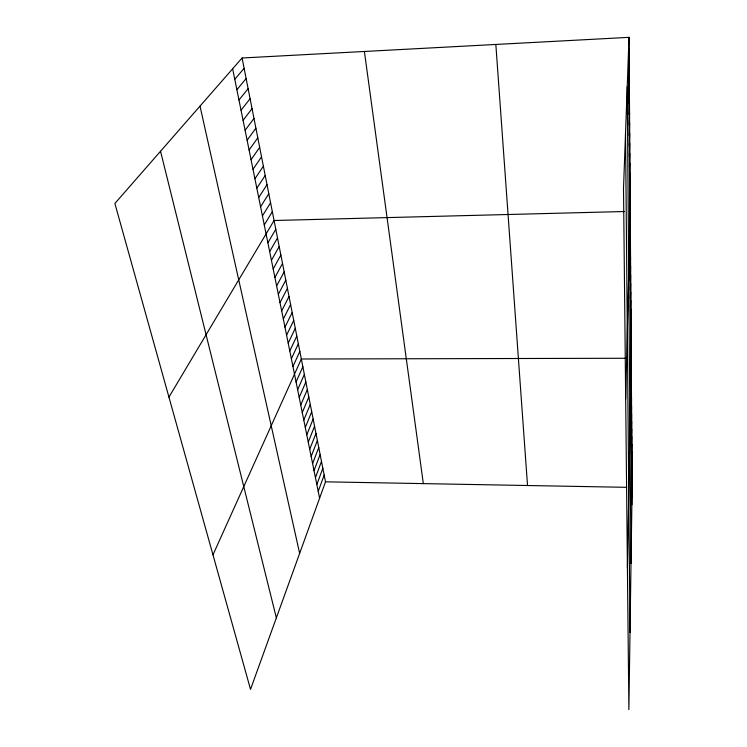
<?xml version="1.0" encoding="UTF-8"?>
<svg xmlns="http://www.w3.org/2000/svg" width="747" height="747" viewBox="0 0 747 747"><rect width="100%" height="100%" fill="white"/><g stroke="black" fill="none" stroke-linecap="round" stroke-linejoin="round"><path stroke-width="1.12" d="M631.402 438.209L631.673 421.532M631.448 445.875L631.719 429.114M631.504 453.466L631.775 436.631M631.56 460.983L631.822 444.082M631.617 468.444L631.878 451.468M631.663 475.83L631.925 458.789M631.719 483.141L631.971 466.044M631.766 490.396L632.027 473.234M631.822 497.586L632.074 480.358M631 382.511L631.29 366.422M631.056 390.7L631.346 374.518M631.122 398.805L631.402 382.529M631.178 406.835L631.458 390.476M631.234 414.79L631.514 398.347M631.29 422.671L631.56 406.144M631.346 430.477L631.617 413.875M630.655 332.985L630.954 317.484M630.711 341.398L631.01 325.785M630.767 349.727L631.066 334.021M630.832 357.972L631.122 342.173M630.888 366.151L631.178 350.25M627.415 567.701L631.234 358.252M630.347 289.696L630.664 274.756M630.403 298.52L630.72 283.468M630.468 307.26L630.776 292.086M630.533 315.916L630.841 300.639M630.589 324.497L630.898 309.099M630.085 253.504L630.412 239.068M630.151 262.683L630.477 248.116M630.216 271.777L630.543 257.08M630.281 280.779L630.599 265.96M629.814 215.827L630.16 201.951M625.678 399.047L630.225 211.364M629.954 234.857L630.291 220.692M630.02 244.222L630.356 229.927M629.609 186.545L629.964 173.117M629.684 196.405L630.029 182.828M629.749 206.163L630.094 192.437M629.469 166.516L629.824 153.415M629.544 176.581L629.898 163.313M629.245 135.665L629.618 123.078M629.319 146.057L629.693 133.293M629.394 156.338L629.758 143.405M629.095 114.543L629.478 102.32M629.17 125.16L629.553 112.75M628.946 92.955L629.329 81.124M629.021 103.805L629.404 91.778M628.787 70.9L629.179 59.471M628.871 81.993L629.254 70.358M628.713 59.685L629.105 48.471M629.03 37.35L623.512 188.552L628.881 709.65L632.121 487.417L629.03 37.35L242.084 57.995L114.879 203.464L250.525 689.36L325.505 481.824L242.084 57.995M318.222 491.358L324.17 475.083M316.84 484.504L322.835 468.285M315.439 477.585L321.49 461.431M314.02 470.61L320.127 454.512M312.601 463.579L318.754 447.546M311.163 456.482L317.372 440.515M309.716 449.33L315.972 433.419M308.25 442.103L314.562 426.266M306.774 434.819L313.142 419.048M305.29 427.48L311.714 411.774M303.786 420.066L310.266 404.435M302.274 412.587L308.81 397.03M300.742 405.033L307.344 389.56M299.202 397.423L305.859 382.025M297.642 389.738L304.365 374.415M296.073 381.988L302.852 366.749M212.97 554.834L301.33 359.008L625.921 358.261M292.936 366.497L299.836 351.426M291.377 358.765L298.333 343.788M289.789 350.969L296.811 336.075M288.202 343.097L295.28 328.297M286.587 335.151L293.739 320.444M284.971 327.139L292.18 312.526M283.328 319.053L290.602 304.533M281.675 310.892L289.014 296.475M280.004 302.656L287.418 288.333M278.323 294.337L285.802 280.125M276.623 285.952L284.168 271.843M274.905 277.482L282.525 263.486M273.178 268.929L280.863 255.044M271.432 260.301L279.191 246.529M269.667 251.59L277.501 237.938M267.884 242.794L275.792 229.264M168.943 397.124L274.065 220.505L624.464 211.513M264.27 224.95L272.328 211.662M262.44 215.892L270.573 202.745M260.582 206.76L268.799 193.734M258.714 197.525L267.006 184.64M256.828 188.207L265.204 175.461M254.923 178.794L263.374 166.198M253 169.289L261.534 156.833M251.057 159.69L259.676 147.383M249.087 149.998L257.799 137.84M247.108 140.203L255.904 128.204M245.1 130.314L253.98 118.474M243.083 120.314L252.047 108.642M241.038 110.22L250.096 98.716M238.965 100.023L248.125 88.688M236.883 89.715L246.127 78.566M234.773 79.303L244.11 68.332M325.505 481.824L626.593 487.324M160.53 151.249L276.353 617.881M200.019 106.093L299.65 553.396M232.644 68.789L319.604 498.156M364.396 51.468L423.325 483.608M495.84 44.456L527.522 485.513M625.519 133.545L630.01 632.494M628.629 48.35L631.869 504.711M627.228 86.643L631.01 563.453"/></g></svg>
